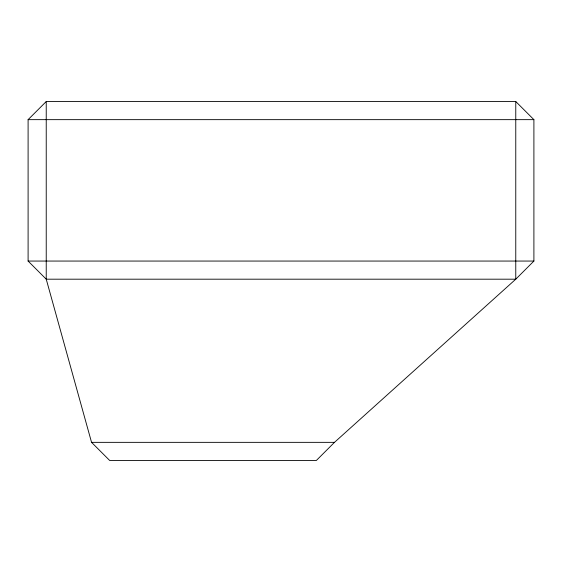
<?xml version="1.0" encoding="UTF-8"?>
<svg xmlns="http://www.w3.org/2000/svg" width="562" height="562" viewBox="0 0 562 562"><rect width="100%" height="100%" fill="white"/><g stroke="black" fill="none" stroke-linecap="round" stroke-linejoin="round"><path stroke-width="0.84" d="M515.768 101.525L515.768 279.188L46.232 279.188L28.1 261.056L28.1 119.65L46.232 101.525L515.768 101.525L533.9 119.65L533.9 261.056L515.768 279.188L334.481 442.35L316.35 460.475L109.681 460.475L91.55 442.35L46.232 279.188L46.232 101.525M28.1 119.65L533.9 119.65M28.1 261.056L533.9 261.056M91.55 442.35L334.481 442.35"/></g></svg>
